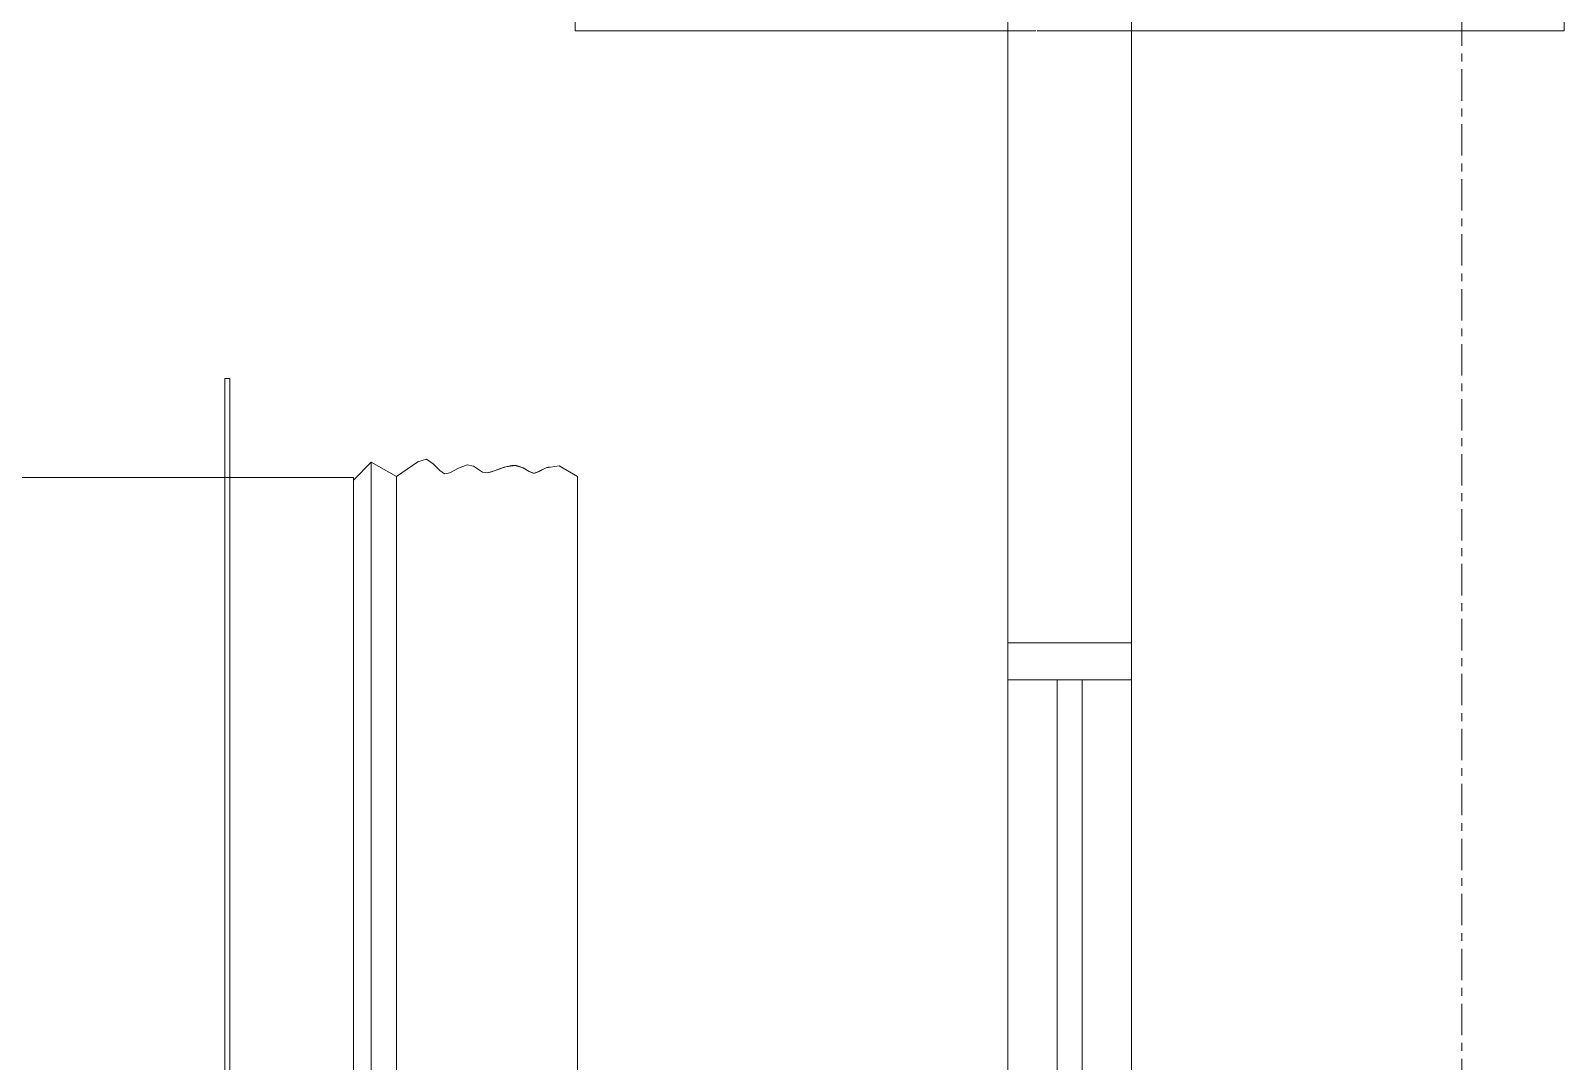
# Model space of a CAD drawing. Header units: millimetres. Extents: x -22227 to 20164, y 15335 to 61747.
# Drawn here: x 2623 to 3243, y 54325 to 54742 of the extents above; entities that cross this region are included whole.
import ezdxf

# ---------------------------------------------------------------- set-up
doc = ezdxf.new("R2010")
doc.units = ezdxf.units.MM
doc.linetypes.add('Grid Line', pattern=[22.225, 12.7, -3.175, 3.175, -3.175])
doc.layers.add('A-GLAZ', color=7, linetype='Continuous', lineweight=9, true_color=0x00007f)
for name, color, linetype, lineweight in [('A-WALL', 7, 'Continuous', 9), ('M-EQPM', 7, 'Continuous', 5), ('S-GRID', 7, 'Continuous', 9)]:
    doc.layers.add(name, color=color, linetype=linetype, lineweight=lineweight)

# ---------------------------------------------------------------- blocks, each defined once
blk = doc.blocks.new('AK_OViewTuongPanel - 1000x1200-V7-MẶT BẰNG BỐ TRÍ THIẾT BỊ')
at = {"layer": 'A-GLAZ', "color": 254, "true_color": 0xcccce5}
for p, q in [((-500, 25), (500, 25)), ((-500, 5), (500, 5)), ((500, -5), (-500, -5)), ((500, -25), (-500, -25))]:
    blk.add_line(p, q, dxfattribs=at)
at = {"layer": 'A-GLAZ', "color": 9, "true_color": 0xaaaad4}
for p, q in [((500, 25), (-500, 25)), ((515, 25), (500, 25)), ((500, 25), (500, -25)), ((515, -25), (515, 25)), ((500, 5), (-500, 5)), ((500, -5), (500, 5)), ((-500, -5), (500, -5)), ((-500, -25), (500, -25)), ((500, -25), (515, -25))]:
    blk.add_line(p, q, dxfattribs=at)
at = {"layer": 'A-GLAZ', "color": 254, "true_color": 0xe0e0ef}
for p, q in [((500, 25), (515, 25)), ((500, 5), (500, 25)), ((500, -25), (500, -5)), ((515, -25), (500, -25))]:
    blk.add_line(p, q, dxfattribs=at)
at = {"layer": 'A-GLAZ', "color": 7, "true_color": 0xececf5}
for p, q in [((515, 25), (515, -25)), ((500, 5), (500, -5)), ((500, -5), (500, 5))]:
    blk.add_line(p, q, dxfattribs=at)
blk = doc.blocks.new('Passbox - KT 500x500x400-1231699-MẶT BẰNG BỐ TRÍ THIẾT BỊ')
at = {"layer": 'A-GLAZ', "color": 9, "true_color": 0xaaaad4}
for p, q in [((-325, 25), (-325, 200)), ((-325, 200), (325, 200)), ((-325, -200), (-325, -25)), ((325, -200), (-325, -200))]:
    blk.add_line(p, q, dxfattribs=at)
at = {"layer": 'A-GLAZ', "color": 254, "true_color": 0xcccce5}
for p, q in [((-325, 200), (-325, 25)), ((-325, 13.72), (-325, 25)), ((-325, -25), (-325, 13.19)), ((-325, -25), (-325, -200))]:
    blk.add_line(p, q, dxfattribs=at)
at = {"layer": 'A-GLAZ', "color": 254, "true_color": 0xe0e0ef}
for p, q in [((-325, 200), (-285, 200)), ((-325, 25), (-325, 13.72)), ((-325, 13.19), (-325, -25)), ((-325, -200), (-285, -200))]:
    blk.add_line(p, q, dxfattribs=at)
blk = doc.blocks.new('AK-SGS-M3-A_rvt-1-MẶT BẰNG BỐ TRÍ THIẾT BỊ')
at = {"layer": 'A-WALL', "color": 253, "true_color": 0xaaaaaa}
for p, q in [((3017.8, 58116.94), (3017.8, 54494.44)), ((3067.8, 54494.44), (3067.8, 55541.94))]:
    blk.add_line(p, q, dxfattribs=at)
at = {"layer": 'A-WALL', "color": 254, "true_color": 0xcccccc}
for p, q in [((3017.8, 54741.94), (3017.8, 54494.44)), ((3067.8, 54494.44), (3067.8, 54741.94)), ((3017.8, 53479.44), (3017.8, 54479.44)), ((3067.8, 54479.44), (3067.8, 53479.44))]:
    blk.add_line(p, q, dxfattribs=at)
at = {"layer": 'A-WALL', "color": 254, "true_color": 0xe0e0e0}
for p, q in [((3017.8, 54494.44), (3067.8, 54494.44)), ((3017.8, 54479.44), (3017.8, 54494.44)), ((3067.8, 54494.44), (3067.8, 54479.44)), ((3017.8, 54479.44), (3017.8, 53479.44)), ((3067.8, 53479.44), (3067.8, 54479.44))]:
    blk.add_line(p, q, dxfattribs=at)
at = {"layer": 'A-WALL', "color": 7, "true_color": 0xececec}
for p, q in [((3017.8, 54494.44), (3017.8, 54479.44)), ((3017.8, 54494.44), (3067.8, 54494.44)), ((3067.8, 54479.44), (3067.8, 54494.44))]:
    blk.add_line(p, q, dxfattribs=at)
at = {"layer": 'A-GLAZ', "color": 9, "lineweight": 9, "true_color": 0xaaaad4, "rotation": 89.99999999999993}
for name, p in [('Passbox - KT 500x500x400-1231699-MẶT BẰNG BỐ TRÍ THIẾT BỊ', (3042.8, 55066.94)), ('AK_OViewTuongPanel - 1000x1200-V7-MẶT BẰNG BỐ TRÍ THIẾT BỊ', (3042.8, 53979.44))]:
    blk.add_blockref(name, p, dxfattribs=at)
blk = doc.blocks.new('03_DSC_Fan _axial_ - 760-1827556-MẶT BẰNG BỐ TRÍ THIẾT BỊ')
at = {"layer": 'M-EQPM', "color": 34, "true_color": 0x994c00}
for p, q in [((650, 340), (648, 340)), ((648, 340), (648, -340)), ((648, 340), (648, -340)), ((650, -340), (650, 340)), ((650, -340), (650, 340)), ((707.21, 306.21), (700, 299)), ((717.36, 300.41), (707.21, 306.21)), ((707.21, 306.21), (707.21, -306.21)), ((707.21, 306.21), (707.21, -306.21)), ((700, 300), (0, 300)), ((648, -299), (648, 299)), ((648, -299), (648, 299)), ((650, 299), (650, -299)), ((650, 299), (650, -299)), ((700, -300), (700, 300)), ((700, -300), (700, 300)), ((700, -299), (700, 299)), ((700, -299), (700, 299)), ((700, 298), (700, -298)), ((700, 298), (700, -298)), ((717.36, -300.41), (717.36, 300.41)), ((717.36, -300.41), (717.36, 300.41)), ((790.59, 300.41), (790.59, -300.41)), ((790.59, 300.41), (790.59, -300.41)), ((790.59, -299), (790.59, 299)), ((790.59, -299), (790.59, 299))]:
    blk.add_line(p, q, dxfattribs=at)
at = {"layer": 'M-EQPM', "color": 34, "true_color": 0x994c00, "flags": 128}
for points in [[(717.36, 300.41), (726.06, 306.39), (729.55, 307.49), (732.28, 305.52), (734.99, 302.87), (736.85, 301.54), (739.04, 301.93), (742.45, 303.79), (745.97, 305.15), (748.62, 304.66), (750.55, 303.31), (752.23, 302.18), (754.4, 301.93), (757.67, 302.96), (761.6, 304.37), (765.43, 304.88), (768.63, 303.87), (771.13, 302.4), (772.99, 301.74), (774.86, 302.37), (777.96, 303.89), (783.19, 304.71), (790.59, 300.41)], [(790.59, 300.41), (783.19, 304.71), (777.96, 303.89), (774.86, 302.37), (772.99, 301.74), (771.13, 302.4), (768.63, 303.87), (765.43, 304.88), (761.6, 304.37), (757.67, 302.96), (754.4, 301.93), (752.23, 302.18), (750.55, 303.31), (748.62, 304.66), (745.97, 305.15), (742.45, 303.79), (739.04, 301.93), (736.85, 301.54), (734.99, 302.87), (732.28, 305.52), (729.55, 307.49), (726.06, 306.39), (717.36, 300.41)], [(754.42, 301.94), (755.89, 302.31), (760.9, 304.16), (764.11, 304.89), (765.98, 304.81), (767.63, 304.33), (771.16, 302.39), (772.27, 301.85), (772.79, 301.75), (773.25, 301.76), (773.72, 301.87), (775.93, 302.92), (778.18, 303.99), (779.17, 304.35)]]:
    blk.add_lwpolyline(points, dxfattribs=at)
blk = doc.blocks.new('03_DSC_Fan _axial_ - 760-V163-MẶT BẰNG BỐ TRÍ THIẾT BỊ')
at = {"layer": 'M-EQPM', "color": 34, "true_color": 0x994c00}
for p, q in [((650, 340), (648, 340)), ((648, 340), (648, -340)), ((648, 340), (648, -340)), ((650, -340), (650, 340)), ((650, -340), (650, 340)), ((707.21, 306.21), (700, 299)), ((717.36, 300.41), (707.21, 306.21)), ((707.21, 306.21), (707.21, -306.21)), ((707.21, 306.21), (707.21, -306.21)), ((700, 300), (0, 300)), ((648, -299), (648, 299)), ((648, -299), (648, 299)), ((650, 299), (650, -299)), ((650, 299), (650, -299)), ((700, -300), (700, 300)), ((700, -300), (700, 300)), ((700, -299), (700, 299)), ((700, -299), (700, 299)), ((700, 298), (700, -298)), ((700, 298), (700, -298)), ((717.36, -300.41), (717.36, 300.41)), ((717.36, -300.41), (717.36, 300.41)), ((790.59, 300.41), (790.59, -300.41)), ((790.59, 300.41), (790.59, -300.41)), ((790.59, -299), (790.59, 299)), ((790.59, -299), (790.59, 299))]:
    blk.add_line(p, q, dxfattribs=at)
at = {"layer": 'M-EQPM', "color": 34, "true_color": 0x994c00, "flags": 128}
for points in [[(717.36, 300.41), (726.06, 306.39), (729.55, 307.49), (732.28, 305.52), (734.99, 302.87), (736.85, 301.54), (739.04, 301.93), (742.45, 303.79), (745.97, 305.15), (748.62, 304.66), (750.55, 303.31), (752.23, 302.18), (754.4, 301.93), (757.67, 302.96), (761.6, 304.37), (765.43, 304.88), (768.63, 303.87), (771.13, 302.4), (772.99, 301.74), (774.86, 302.37), (777.96, 303.89), (783.19, 304.71), (790.59, 300.41)], [(790.59, 300.41), (783.19, 304.71), (777.96, 303.89), (774.86, 302.37), (772.99, 301.74), (771.13, 302.4), (768.63, 303.87), (765.43, 304.88), (761.6, 304.37), (757.67, 302.96), (754.4, 301.93), (752.23, 302.18), (750.55, 303.31), (748.62, 304.66), (745.97, 305.15), (742.45, 303.79), (739.04, 301.93), (736.85, 301.54), (734.99, 302.87), (732.28, 305.52), (729.55, 307.49), (726.06, 306.39), (717.36, 300.41)], [(754.42, 301.94), (755.89, 302.31), (760.9, 304.16), (764.11, 304.89), (765.98, 304.81), (767.63, 304.33), (771.16, 302.39), (772.27, 301.85), (772.79, 301.75), (773.25, 301.76), (773.72, 301.87), (775.93, 302.92), (778.18, 303.99), (779.17, 304.35)]]:
    blk.add_lwpolyline(points, dxfattribs=at)
blk = doc.blocks.new('03_DSC_Fan _axial_ - 760-V172-MẶT BẰNG BỐ TRÍ THIẾT BỊ')
at = {"layer": 'M-EQPM', "color": 34, "true_color": 0x994c00}
for p, q in [((650, 340), (648, 340)), ((648, 340), (648, -340)), ((648, 340), (648, -340)), ((650, 340), (648, 340)), ((648, 340), (648, -340)), ((648, 340), (648, -340)), ((650, -340), (650, 340)), ((650, -340), (650, 340)), ((650, -340), (650, 340)), ((650, -340), (650, 340)), ((707.21, 306.21), (700, 299)), ((707.21, 306.21), (700, 299)), ((717.36, 300.41), (707.21, 306.21)), ((707.21, 306.21), (707.21, -306.21)), ((707.21, 306.21), (707.21, -306.21)), ((717.36, 300.41), (707.21, 306.21)), ((707.21, 306.21), (707.21, -306.21)), ((707.21, 306.21), (707.21, -306.21)), ((700, 300), (0, 300)), ((700, 300), (0, 300)), ((648, -299), (648, 299)), ((648, -299), (648, 299)), ((648, -299), (648, 299)), ((648, -299), (648, 299)), ((650, 299), (650, -299)), ((650, 299), (650, -299)), ((650, 299), (650, -299)), ((650, 299), (650, -299)), ((700, -300), (700, 300)), ((700, -300), (700, 300)), ((700, -300), (700, 300)), ((700, -300), (700, 300)), ((700, -299), (700, 299)), ((700, -299), (700, 299)), ((700, -299), (700, 299)), ((700, -299), (700, 299)), ((700, 298), (700, -298)), ((700, 298), (700, -298)), ((700, 298), (700, -298)), ((700, 298), (700, -298)), ((717.36, -300.41), (717.36, 300.41)), ((717.36, -300.41), (717.36, 300.41)), ((717.36, -300.41), (717.36, 300.41)), ((717.36, -300.41), (717.36, 300.41)), ((790.59, 300.41), (790.59, -300.41)), ((790.59, 300.41), (790.59, -300.41)), ((790.59, 300.41), (790.59, -300.41)), ((790.59, 300.41), (790.59, -300.41)), ((790.59, -299), (790.59, 299)), ((790.59, -299), (790.59, 299)), ((790.59, -299), (790.59, 299)), ((790.59, -299), (790.59, 299))]:
    blk.add_line(p, q, dxfattribs=at)
at = {"layer": 'M-EQPM', "color": 34, "true_color": 0x994c00, "flags": 128}
for points in [[(717.36, 300.41), (726.06, 306.39), (729.55, 307.49), (732.28, 305.52), (734.99, 302.87), (736.85, 301.54), (739.04, 301.93), (742.45, 303.79), (745.97, 305.15), (748.62, 304.66), (750.55, 303.31), (752.23, 302.18), (754.4, 301.93), (757.67, 302.96), (761.6, 304.37), (765.43, 304.88), (768.63, 303.87), (771.13, 302.4), (772.99, 301.74), (774.86, 302.37), (777.96, 303.89), (783.19, 304.71), (790.59, 300.41)], [(790.59, 300.41), (783.19, 304.71), (777.96, 303.89), (774.86, 302.37), (772.99, 301.74), (771.13, 302.4), (768.63, 303.87), (765.43, 304.88), (761.6, 304.37), (757.67, 302.96), (754.4, 301.93), (752.23, 302.18), (750.55, 303.31), (748.62, 304.66), (745.97, 305.15), (742.45, 303.79), (739.04, 301.93), (736.85, 301.54), (734.99, 302.87), (732.28, 305.52), (729.55, 307.49), (726.06, 306.39), (717.36, 300.41)], [(717.36, 300.41), (726.06, 306.39), (729.55, 307.49), (732.28, 305.52), (734.99, 302.87), (736.85, 301.54), (739.04, 301.93), (742.45, 303.79), (745.97, 305.15), (748.62, 304.66), (750.55, 303.31), (752.23, 302.18), (754.4, 301.93), (757.67, 302.96), (761.6, 304.37), (765.43, 304.88), (768.63, 303.87), (771.13, 302.4), (772.99, 301.74), (774.86, 302.37), (777.96, 303.89), (783.19, 304.71), (790.59, 300.41)], [(790.59, 300.41), (783.19, 304.71), (777.96, 303.89), (774.86, 302.37), (772.99, 301.74), (771.13, 302.4), (768.63, 303.87), (765.43, 304.88), (761.6, 304.37), (757.67, 302.96), (754.4, 301.93), (752.23, 302.18), (750.55, 303.31), (748.62, 304.66), (745.97, 305.15), (742.45, 303.79), (739.04, 301.93), (736.85, 301.54), (734.99, 302.87), (732.28, 305.52), (729.55, 307.49), (726.06, 306.39), (717.36, 300.41)], [(754.42, 301.94), (755.89, 302.31), (760.9, 304.16), (764.11, 304.89), (765.98, 304.81), (767.63, 304.33), (771.16, 302.39), (772.27, 301.85), (772.79, 301.75), (773.25, 301.76), (773.72, 301.87), (775.93, 302.92), (778.18, 303.99), (779.17, 304.35)], [(754.42, 301.94), (755.89, 302.31), (760.9, 304.16), (764.11, 304.89), (765.98, 304.81), (767.63, 304.33), (771.16, 302.39), (772.27, 301.85), (772.79, 301.75), (773.25, 301.76), (773.72, 301.87), (775.93, 302.92), (778.18, 303.99), (779.17, 304.35)]]:
    blk.add_lwpolyline(points, dxfattribs=at)
blk = doc.blocks.new('03_DSC_Fan _axial_ - 760-V177-MẶT BẰNG BỐ TRÍ THIẾT BỊ')
at = {"layer": 'M-EQPM', "color": 34, "true_color": 0x994c00}
for p, q in [((650, 340), (648, 340)), ((648, 340), (648, -340)), ((648, 340), (648, -340)), ((650, 340), (648, 340)), ((648, 340), (648, -340)), ((648, 340), (648, -340)), ((650, -340), (650, 340)), ((650, -340), (650, 340)), ((650, -340), (650, 340)), ((650, -340), (650, 340)), ((707.21, 306.21), (700, 299)), ((707.21, 306.21), (700, 299)), ((717.36, 300.41), (707.21, 306.21)), ((707.21, 306.21), (707.21, -306.21)), ((707.21, 306.21), (707.21, -306.21)), ((717.36, 300.41), (707.21, 306.21)), ((707.21, 306.21), (707.21, -306.21)), ((707.21, 306.21), (707.21, -306.21)), ((700, 300), (0, 300)), ((700, 300), (0, 300)), ((648, -299), (648, 299)), ((648, -299), (648, 299)), ((648, -299), (648, 299)), ((648, -299), (648, 299)), ((650, 299), (650, -299)), ((650, 299), (650, -299)), ((650, 299), (650, -299)), ((650, 299), (650, -299)), ((700, -300), (700, 300)), ((700, -300), (700, 300)), ((700, -300), (700, 300)), ((700, -300), (700, 300)), ((700, -299), (700, 299)), ((700, -299), (700, 299)), ((700, -299), (700, 299)), ((700, -299), (700, 299)), ((700, 298), (700, -298)), ((700, 298), (700, -298)), ((700, 298), (700, -298)), ((700, 298), (700, -298)), ((717.36, -300.41), (717.36, 300.41)), ((717.36, -300.41), (717.36, 300.41)), ((717.36, -300.41), (717.36, 300.41)), ((717.36, -300.41), (717.36, 300.41)), ((790.59, 300.41), (790.59, -300.41)), ((790.59, 300.41), (790.59, -300.41)), ((790.59, 300.41), (790.59, -300.41)), ((790.59, 300.41), (790.59, -300.41)), ((790.59, -299), (790.59, 299)), ((790.59, -299), (790.59, 299)), ((790.59, -299), (790.59, 299)), ((790.59, -299), (790.59, 299))]:
    blk.add_line(p, q, dxfattribs=at)
at = {"layer": 'M-EQPM', "color": 34, "true_color": 0x994c00, "flags": 128}
for points in [[(717.36, 300.41), (726.06, 306.39), (729.55, 307.49), (732.28, 305.52), (734.99, 302.87), (736.85, 301.54), (739.04, 301.93), (742.45, 303.79), (745.97, 305.15), (748.62, 304.66), (750.55, 303.31), (752.23, 302.18), (754.4, 301.93), (757.67, 302.96), (761.6, 304.37), (765.43, 304.88), (768.63, 303.87), (771.13, 302.4), (772.99, 301.74), (774.86, 302.37), (777.96, 303.89), (783.19, 304.71), (790.59, 300.41)], [(790.59, 300.41), (783.19, 304.71), (777.96, 303.89), (774.86, 302.37), (772.99, 301.74), (771.13, 302.4), (768.63, 303.87), (765.43, 304.88), (761.6, 304.37), (757.67, 302.96), (754.4, 301.93), (752.23, 302.18), (750.55, 303.31), (748.62, 304.66), (745.97, 305.15), (742.45, 303.79), (739.04, 301.93), (736.85, 301.54), (734.99, 302.87), (732.28, 305.52), (729.55, 307.49), (726.06, 306.39), (717.36, 300.41)], [(717.36, 300.41), (726.06, 306.39), (729.55, 307.49), (732.28, 305.52), (734.99, 302.87), (736.85, 301.54), (739.04, 301.93), (742.45, 303.79), (745.97, 305.15), (748.62, 304.66), (750.55, 303.31), (752.23, 302.18), (754.4, 301.93), (757.67, 302.96), (761.6, 304.37), (765.43, 304.88), (768.63, 303.87), (771.13, 302.4), (772.99, 301.74), (774.86, 302.37), (777.96, 303.89), (783.19, 304.71), (790.59, 300.41)], [(790.59, 300.41), (783.19, 304.71), (777.96, 303.89), (774.86, 302.37), (772.99, 301.74), (771.13, 302.4), (768.63, 303.87), (765.43, 304.88), (761.6, 304.37), (757.67, 302.96), (754.4, 301.93), (752.23, 302.18), (750.55, 303.31), (748.62, 304.66), (745.97, 305.15), (742.45, 303.79), (739.04, 301.93), (736.85, 301.54), (734.99, 302.87), (732.28, 305.52), (729.55, 307.49), (726.06, 306.39), (717.36, 300.41)], [(754.42, 301.94), (755.89, 302.31), (760.9, 304.16), (764.11, 304.89), (765.98, 304.81), (767.63, 304.33), (771.16, 302.39), (772.27, 301.85), (772.79, 301.75), (773.25, 301.76), (773.72, 301.87), (775.93, 302.92), (778.18, 303.99), (779.17, 304.35)], [(754.42, 301.94), (755.89, 302.31), (760.9, 304.16), (764.11, 304.89), (765.98, 304.81), (767.63, 304.33), (771.16, 302.39), (772.27, 301.85), (772.79, 301.75), (773.25, 301.76), (773.72, 301.87), (775.93, 302.92), (778.18, 303.99), (779.17, 304.35)]]:
    blk.add_lwpolyline(points, dxfattribs=at)
blk = doc.blocks.new('AK-SGS-M3-Hrvt_rvt-1-MẶT BẰNG BỐ TRÍ THIẾT BỊ')
at = {"layer": 'M-EQPM', "lineweight": 9}
for name in ['03_DSC_Fan _axial_ - 760-1827556-MẶT BẰNG BỐ TRÍ THIẾT BỊ', '03_DSC_Fan _axial_ - 760-V163-MẶT BẰNG BỐ TRÍ THIẾT BỊ', '03_DSC_Fan _axial_ - 760-V172-MẶT BẰNG BỐ TRÍ THIẾT BỊ', '03_DSC_Fan _axial_ - 760-V177-MẶT BẰNG BỐ TRÍ THIẾT BỊ']:
    blk.add_blockref(name, (2053.19, 54261.26), dxfattribs=at)

msp = doc.modelspace()

# ---------------------------------------------------------------- linework, layer by layer
at = {"layer": 'S-GRID', "linetype": 'Grid Line'}
msp.add_line((3201.41, 15797.66), (3201.41, 59870.47), dxfattribs=at)

# ---------------------------------------------------------------- block references
at = {"lineweight": 5}
for name in ['AK-SGS-M3-Hrvt_rvt-1-MẶT BẰNG BỐ TRÍ THIẾT BỊ', 'AK-SGS-M3-A_rvt-1-MẶT BẰNG BỐ TRÍ THIẾT BỊ']:
    msp.add_blockref(name, (0, 0), dxfattribs=at)

doc.saveas('drawing.dxf')
